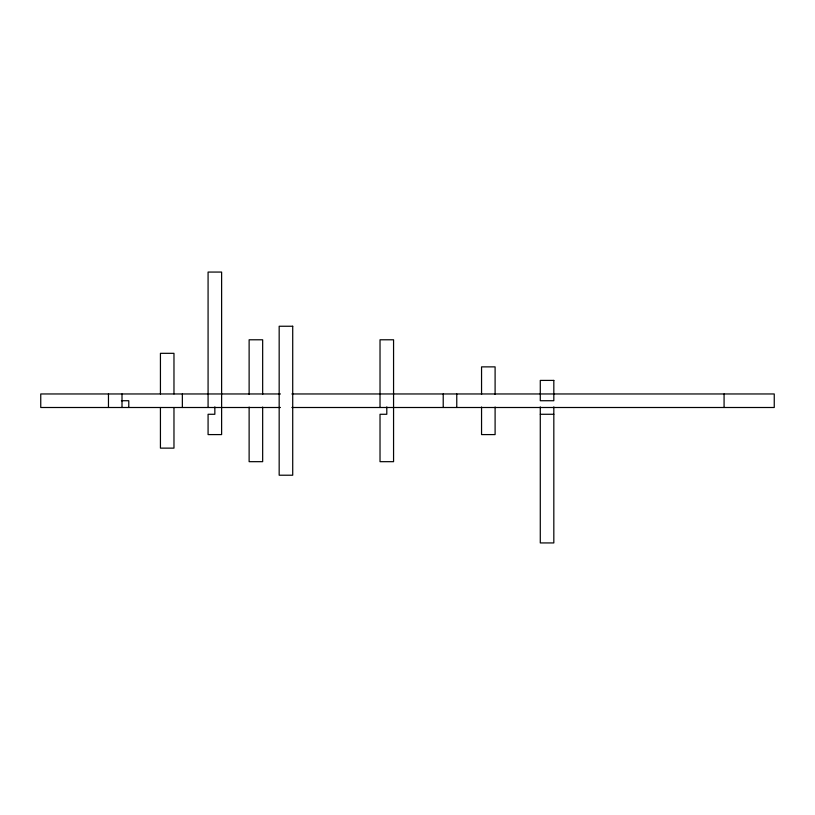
<?xml version="1.0" encoding="UTF-8"?>
<svg xmlns="http://www.w3.org/2000/svg" width="815" height="815" viewBox="0 0 815 815"><rect width="100%" height="100%" fill="white"/><g stroke="black" fill="none" stroke-linecap="round" stroke-linejoin="round"><path stroke-width="1.22" d="M280.452 393.961L40.75 393.961L40.75 407.5L280.452 407.5M291.882 393.961L774.25 393.961L774.25 407.5L291.882 407.5M121.394 400.725L128.78 400.725L128.78 407.5M540.284 414.275L553.823 414.275M724.077 393.961L724.077 407.5M553.823 406.889L553.823 542.933L540.284 542.933L540.284 406.889M495.102 394.46L495.102 366.872L481.553 366.872L481.553 394.46M495.102 407.001L495.102 434.589L481.553 434.589L481.553 407.001M456.767 393.961L456.767 407.5M443.217 393.961L443.217 407.5M386.799 406.889L386.799 414.275L380.024 414.275L380.024 461.677L393.564 461.677L393.564 339.784L380.024 339.784L380.024 407.5M262.664 394.379L262.664 339.784L249.125 339.784L249.125 394.379M262.664 407.072L262.664 461.677L249.125 461.677L249.125 407.072M214.844 406.889L214.844 414.275L208.08 414.275L208.08 434.589L221.619 434.589L221.619 272.067L208.08 272.067L208.08 407.5M182.356 393.961L182.356 407.5M173.972 393.961L173.972 353.323L160.433 353.323L160.433 393.961M173.972 407.5L173.972 448.128L160.433 448.128L160.433 407.5M122.006 393.961L122.006 407.5M108.466 393.961L108.466 407.5M292.717 326.245L279.168 326.245L279.168 475.216L292.717 475.216L292.717 326.245M553.823 380.411L540.284 380.411L540.284 400.725L553.823 400.725L553.823 380.411"/></g></svg>
